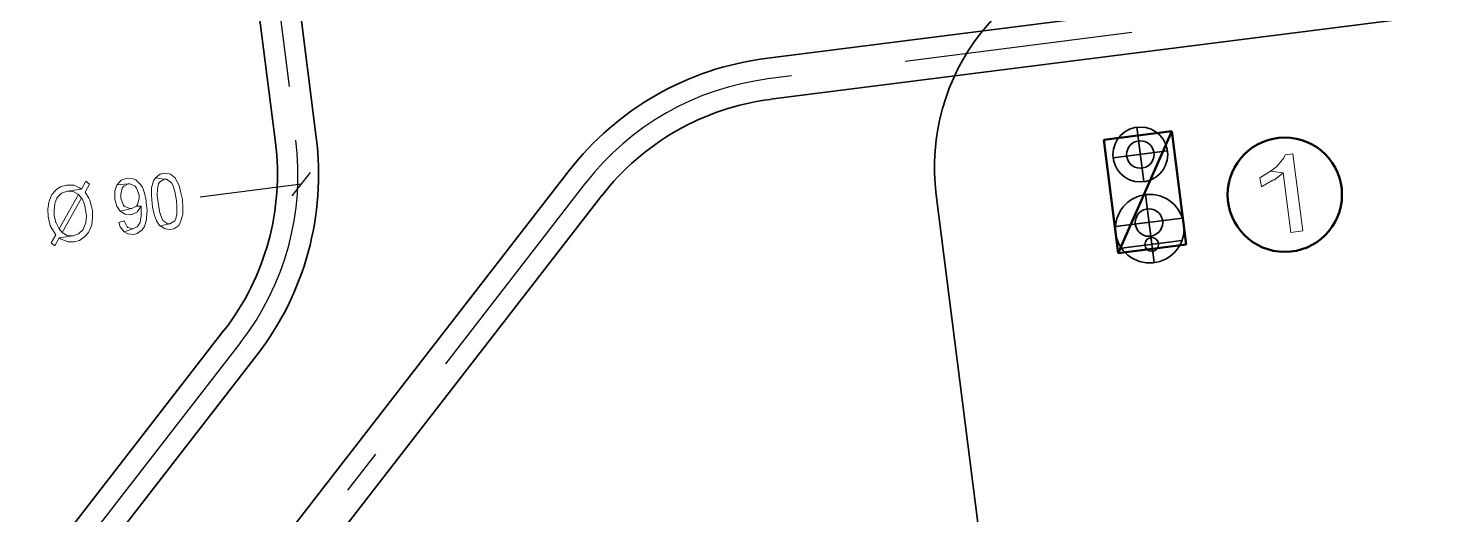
# Model space of a CAD drawing. Header units: metres. Extents: x 2713732.4 to 2713757.2, y 1226081.6 to 1226111.3.
# Drawn here: x 2713741.695 to 2713744.802, y 1226105.62 to 1226106.684 of the extents above; entities that cross this region are included whole.
import ezdxf

# ---------------------------------------------------------------- set-up
doc = ezdxf.new("R2010")
doc.units = ezdxf.units.M
doc.linetypes.add('DASHDOT', pattern=[1, 0.5, -0.25, 0, -0.25])
doc.linetypes.add('HIDDENX2', pattern=[0.75, 0.5, -0.25])
doc.layers.add('einlagen_boden_erstes_og', color=7, linetype='Continuous', true_color=0x000000)

msp = doc.modelspace()

# ---------------------------------------------------------------- linework, layer by layer
at = {"layer": 'einlagen_boden_erstes_og', "color": 150, "linetype": 'Continuous', "lineweight": 35, "true_color": 0x0080ff, "extrusion": (0.000477202, 0.001815, 0.999998)}
for p, q in [((2713742.1573, 1226107.0473, -0.1883), (2713742.2351, 1226106.4341, -0.1872)), ((2713742.2466, 1226107.0586, -0.1883), (2713742.3244, 1226106.4454, -0.1872)), ((2713745.1935, 1226106.8575, -0.1894), (2713743.3062, 1226106.618, -0.188)), ((2713745.2048, 1226106.7682, -0.1892), (2713743.3176, 1226106.5287, -0.1879)), ((2713742.8776, 1226106.3732, -0.1874), (2713742.0529, 1226105.3088, -0.185)), ((2713742.9487, 1226106.318, -0.1873), (2713742.1241, 1226105.2537, -0.185)), ((2713742.1233, 1226106.0243, -0.1864), (2713741.6952, 1226105.4717, -0.1852)), ((2713742.1944, 1226105.9692, -0.1863), (2713741.7663, 1226105.4166, -0.1851))]:
    msp.add_line(p, q, dxfattribs=at)
at = {"layer": 'einlagen_boden_erstes_og', "color": 7, "linetype": 'DASHDOT', "lineweight": 25, "extrusion": (0.000477202, 0.001815, 0.999998)}
for p, q in [((2713742.202, 1226107.0529, -0.1883), (2713742.2798, 1226106.4397, -0.1872)), ((2713745.1991, 1226106.8129, -0.1893), (2713743.3119, 1226106.5734, -0.1879)), ((2713742.9131, 1226106.3456, -0.1873), (2713742.0885, 1226105.2812, -0.185)), ((2713742.1588, 1226105.9967, -0.1863), (2713741.7307, 1226105.4442, -0.1851))]:
    msp.add_line(p, q, dxfattribs=at)
at = {"layer": 'einlagen_boden_erstes_og', "color": 7, "linetype": 'HIDDENX2', "lineweight": 50, "extrusion": (0.000477202, 0.001815, 0.999998)}
for p, q in [((2713744.1953, 1226106.4589, -0.1882), (2713744.0465, 1226106.4401, -0.188)), ((2713744.1953, 1226106.4589, -0.1882), (2713744.078, 1226106.1921, -0.1876)), ((2713744.2268, 1226106.2109, -0.1877), (2713744.1953, 1226106.4589, -0.1882)), ((2713744.0465, 1226106.4401, -0.188), (2713744.078, 1226106.1921, -0.1876)), ((2713744.078, 1226106.1921, -0.1876), (2713744.2268, 1226106.2109, -0.1877))]:
    msp.add_line(p, q, dxfattribs=at)
at = {"layer": 'einlagen_boden_erstes_og', "color": 7, "linetype": 'DASHDOT', "lineweight": 35, "extrusion": (0.000477202, 0.001815, 0.999998)}
for p, q in [((2713744.1186, 1226106.4677, -0.1881), (2713744.1337, 1226106.3486, -0.1879)), ((2713744.1857, 1226106.4157, -0.1881), (2713744.0666, 1226106.4006, -0.188)), ((2713744.1373, 1226106.3204, -0.1879), (2713744.1562, 1226106.1715, -0.1876)), ((2713744.2182, 1226106.2686, -0.1878), (2713744.0718, 1226106.2501, -0.1877)), ((2713744.2171, 1226106.2199, -0.1877), (2713744.0851, 1226106.2032, -0.1876))]:
    msp.add_line(p, q, dxfattribs=at)
at = {"layer": 'einlagen_boden_erstes_og', "color": 7, "linetype": 'Continuous', "lineweight": 25, "extrusion": (0.000477202, 0.001815, 0.999998)}
for p, q in [((2713742.2721, 1226106.3172, -0.187), (2713742.312, 1226106.3686, -0.1871)), ((2713742.2921, 1226106.3429, -0.187), (2713742.0705, 1226106.3148, -0.1869))]:
    msp.add_line(p, q, dxfattribs=at)
at = {"layer": 'einlagen_boden_erstes_og', "color": 96, "linetype": 'Continuous', "lineweight": 35, "true_color": 0x008000, "extrusion": (0.000477202, 0.001815, 0.999998)}
msp.add_line((2713744.0708, 1226103.2389, -0.1823), (2713743.6799, 1226106.3195, -0.1877), dxfattribs=at)
at = {"layer": 'einlagen_boden_erstes_og', "color": 94, "lineweight": 0}
for points in [[(2713744.4595, 1226106.4092), (2713744.4432, 1226106.407), (2713744.44, 1226106.4005), (2713744.4237, 1226106.3809), (2713744.4106, 1226106.3711), (2713744.4389, 1226106.3679), (2713744.4552, 1226106.2375), (2713744.4812, 1226106.2408)], [(2713744.4106, 1226106.3711), (2713744.3878, 1226106.357), (2713744.3911, 1226106.3375), (2713744.3932, 1226106.3385), (2713744.4161, 1226106.3516), (2713744.4193, 1226106.3527), (2713744.4389, 1226106.3679)]]:
    msp.add_lwpolyline(points, close=True, dxfattribs=at)
at = {"layer": 'einlagen_boden_erstes_og', "color": 7, "lineweight": 0}
for points in [[(2713741.821, 1226106.3494), (2713741.8113, 1226106.332), (2713741.7809, 1226106.3277), (2713741.7928, 1226106.3266), (2713741.7928, 1226106.3266), (2713741.8047, 1226106.3201), (2713741.8113, 1226106.3125), (2713741.8124, 1226106.3114), (2713741.8178, 1226106.2984), (2713741.821, 1226106.2831), (2713741.8221, 1226106.2734), (2713741.821, 1226106.2582), (2713741.8156, 1226106.2462), (2713741.8145, 1226106.244), (2713741.8047, 1226106.2343), (2713741.7928, 1226106.2299), (2713741.7624, 1226106.2256), (2713741.7656, 1226106.2234), (2713741.7776, 1226106.218), (2713741.7819, 1226106.2169), (2713741.795, 1226106.2169), (2713741.8069, 1226106.2201), (2713741.8178, 1226106.2278), (2713741.8178, 1226106.2278), (2713741.8265, 1226106.2375), (2713741.833, 1226106.2516), (2713741.8341, 1226106.2549), (2713741.8352, 1226106.269), (2713741.8352, 1226106.2853), (2713741.833, 1226106.294), (2713741.8297, 1226106.3081), (2713741.8276, 1226106.3125), (2713741.8189, 1226106.3255), (2713741.8286, 1226106.3429)], [(2713741.9112, 1226106.3559), (2713741.9112, 1226106.3559), (2713741.8982, 1226106.3516), (2713741.8895, 1226106.3418), (2713741.9134, 1226106.344), (2713741.9166, 1226106.344), (2713741.9286, 1226106.3385), (2713741.9318, 1226106.3342), (2713741.9373, 1226106.319), (2713741.9373, 1226106.3125), (2713741.934, 1226106.2984), (2713741.9318, 1226106.2951), (2713741.9416, 1226106.2951), (2713741.9416, 1226106.2918), (2713741.9416, 1226106.2897), (2713741.9416, 1226106.2734), (2713741.9394, 1226106.2593), (2713741.9329, 1226106.2495), (2713741.9231, 1226106.2451), (2713741.9047, 1226106.2386), (2713741.9123, 1226106.2343), (2713741.9253, 1226106.2332), (2713741.9329, 1226106.2354), (2713741.9438, 1226106.243), (2713741.9492, 1226106.2506), (2713741.9536, 1226106.2658), (2713741.9536, 1226106.2701), (2713741.9546, 1226106.2853), (2713741.9525, 1226106.3027), (2713741.9525, 1226106.307), (2713741.9492, 1226106.3233), (2713741.9449, 1226106.3364), (2713741.9394, 1226106.3429), (2713741.9297, 1226106.3527), (2713741.9231, 1226106.3548)], [(2713741.9731, 1226106.357), (2713741.9688, 1226106.3505), (2713741.9644, 1226106.3353), (2713741.9644, 1226106.332), (2713741.9644, 1226106.3179), (2713741.9655, 1226106.3005), (2713741.9666, 1226106.2929), (2713741.9699, 1226106.2766), (2713741.9753, 1226106.2625), (2713741.9818, 1226106.2527), (2713741.9829, 1226106.2516), (2713742.0046, 1226106.256), (2713742.0003, 1226106.256), (2713741.9894, 1226106.2636), (2713741.9861, 1226106.2701), (2713741.9818, 1226106.2831), (2713741.9785, 1226106.3027), (2713741.9764, 1226106.3179), (2713741.9775, 1226106.3331), (2713741.9796, 1226106.344), (2713741.9818, 1226106.3472), (2713741.9916, 1226106.3538)], [(2713741.9905, 1226106.3668), (2713741.9829, 1226106.3646), (2713741.9731, 1226106.357), (2713741.9916, 1226106.3538), (2713741.997, 1226106.3538), (2713742.0079, 1226106.3462), (2713742.0111, 1226106.3407), (2713742.0155, 1226106.3266), (2713742.0187, 1226106.307), (2713742.0198, 1226106.294), (2713742.0198, 1226106.2777), (2713742.0177, 1226106.2679), (2713742.0155, 1226106.2625), (2713742.0046, 1226106.256), (2713741.9829, 1226106.2516), (2713741.9938, 1226106.2451), (2713742.0057, 1226106.244), (2713742.0133, 1226106.2451), (2713742.0242, 1226106.2527), (2713742.0274, 1226106.2603), (2713742.0318, 1226106.2745), (2713742.0329, 1226106.2777), (2713742.0329, 1226106.2918), (2713742.0318, 1226106.3092), (2713742.0285, 1226106.3244), (2713742.0253, 1226106.3375), (2713742.0242, 1226106.3418), (2713742.0166, 1226106.3548), (2713742.0166, 1226106.3559), (2713742.0057, 1226106.3646), (2713742.0035, 1226106.3657)], [(2713741.7787, 1226106.3407), (2713741.7787, 1226106.3407), (2713741.7656, 1226106.3375), (2713741.7548, 1226106.3309), (2713741.7548, 1226106.3299), (2713741.7461, 1226106.3201), (2713741.7407, 1226106.306), (2713741.7396, 1226106.3027), (2713741.7374, 1226106.2886), (2713741.7385, 1226106.2723), (2713741.7396, 1226106.2658), (2713741.7428, 1226106.2516), (2713741.7461, 1226106.2462), (2713741.7548, 1226106.2321), (2713741.745, 1226106.2147), (2713741.7526, 1226106.2082), (2713741.7624, 1226106.2256), (2713741.7928, 1226106.2299), (2713741.7928, 1226106.2299), (2713741.7798, 1226106.231), (2713741.7689, 1226106.2375), (2713741.7624, 1226106.2451), (2713741.7559, 1226106.2582), (2713741.7548, 1226106.2593), (2713741.7515, 1226106.2745), (2713741.7515, 1226106.2853), (2713741.7526, 1226106.3005), (2713741.757, 1226106.3125), (2713741.7591, 1226106.3147), (2713741.7678, 1226106.3233), (2713741.7809, 1226106.3277), (2713741.8113, 1226106.332), (2713741.8069, 1226106.3353), (2713741.795, 1226106.3407), (2713741.7917, 1226106.3407)], [(2713741.8047, 1226106.3201), (2713741.7624, 1226106.2451), (2713741.7689, 1226106.2375), (2713741.8113, 1226106.3125)], [(2713741.8895, 1226106.3418), (2713741.8884, 1226106.3407), (2713741.884, 1226106.3277), (2713741.884, 1226106.3114), (2713741.884, 1226106.3103), (2713741.8884, 1226106.2951), (2713741.896, 1226106.2842), (2713741.921, 1226106.2897), (2713741.9166, 1226106.2897), (2713741.9047, 1226106.2951), (2713741.9025, 1226106.2984), (2713741.8971, 1226106.3125), (2713741.8971, 1226106.3212), (2713741.9003, 1226106.3342), (2713741.9036, 1226106.3385), (2713741.9134, 1226106.344)], [(2713741.9318, 1226106.2951), (2713741.921, 1226106.2897), (2713741.896, 1226106.2842), (2713741.9069, 1226106.2777), (2713741.9188, 1226106.2766), (2713741.921, 1226106.2766), (2713741.9329, 1226106.2821), (2713741.934, 1226106.2831), (2713741.9416, 1226106.2951)], [(2713741.9047, 1226106.2625), (2713741.8927, 1226106.2593), (2713741.896, 1226106.2495), (2713741.9047, 1226106.2386), (2713741.9231, 1226106.2451), (2713741.9123, 1226106.2484), (2713741.9112, 1226106.2495)]]:
    msp.add_lwpolyline(points, close=True, dxfattribs=at)
at = {"layer": 'einlagen_boden_erstes_og', "color": 7, "linetype": 'Continuous', "lineweight": 35, "extrusion": (0.000477202, 0.001815, 0.999998)}
for centre, radius in [((2713743.8172, 1226102.0376, 3520.5086), 0.06), ((2713743.8378, 1226101.8754, 3520.5086), 0.075)]:
    msp.add_circle(centre, radius, dxfattribs=at)
at = {"layer": 'einlagen_boden_erstes_og', "color": 96, "linetype": 'Continuous', "lineweight": 50, "true_color": 0x008000, "extrusion": (0.000477202, 0.001815, 0.999998)}
msp.add_circle((2713744.1331, 1226101.9498, 3520.5086), 0.125, dxfattribs=at)
at = {"layer": 'einlagen_boden_erstes_og', "color": 96, "linetype": 'Continuous', "lineweight": 35, "true_color": 0x008000, "extrusion": (0.000477202, 0.001815, 0.999998)}
msp.add_circle((2713743.8172, 1226102.0376, 3520.5086), 0.03, dxfattribs=at)
at = {"layer": 'einlagen_boden_erstes_og', "color": 1, "linetype": 'Continuous', "lineweight": 35, "true_color": 0xff0000, "extrusion": (0.000477202, 0.001815, 0.999998)}
msp.add_circle((2713743.8361, 1226101.8888, 3520.5086), 0.03, dxfattribs=at)
at = {"layer": 'einlagen_boden_erstes_og', "color": 30, "linetype": 'Continuous', "lineweight": 35, "true_color": 0xff8000, "extrusion": (0.000477202, 0.001815, 0.999998)}
msp.add_circle((2713743.8422, 1226101.841, 3520.5086), 0.015, dxfattribs=at)
at = {"layer": 'einlagen_boden_erstes_og', "color": 96, "linetype": 'Continuous', "lineweight": 35, "true_color": 0x008000, "extrusion": (0.000477202, 0.001815, 0.999998)}
msp.add_arc((2713743.8458, 1226102.0092, 3520.5086), 0.4786, 97.2326, 187.2325, dxfattribs=at)
at = {"layer": 'einlagen_boden_erstes_og', "color": 150, "linetype": 'Continuous', "lineweight": 35, "true_color": 0x0080ff, "extrusion": (0.000477202, 0.001815, 0.999998)}
for centre, radius, start, end in [((2713743.0785, 1226101.6076, 3520.5086), 0.645, 97.2326, 142.2326), ((2713743.0785, 1226101.6076, 3520.5086), 0.555, 97.2326, 142.2326), ((2713741.3756, 1226101.9937, 3520.5086), 0.645, 322.2326, 7.2326), ((2713741.3756, 1226101.9937, 3520.5086), 0.555, 322.2326, 7.2326)]:
    msp.add_arc(centre, radius, start, end, dxfattribs=at)
at = {"layer": 'einlagen_boden_erstes_og', "color": 7, "linetype": 'DASHDOT', "lineweight": 25, "extrusion": (0.000477202, 0.001815, 0.999998)}
for centre, start, end in [((2713743.0785, 1226101.6076, 3520.5086), 97.2326, 142.2326), ((2713741.3756, 1226101.9937, 3520.5086), 322.2326, 7.2326)]:
    msp.add_arc(centre, 0.6, start, end, dxfattribs=at)

doc.saveas('drawing.dxf')
